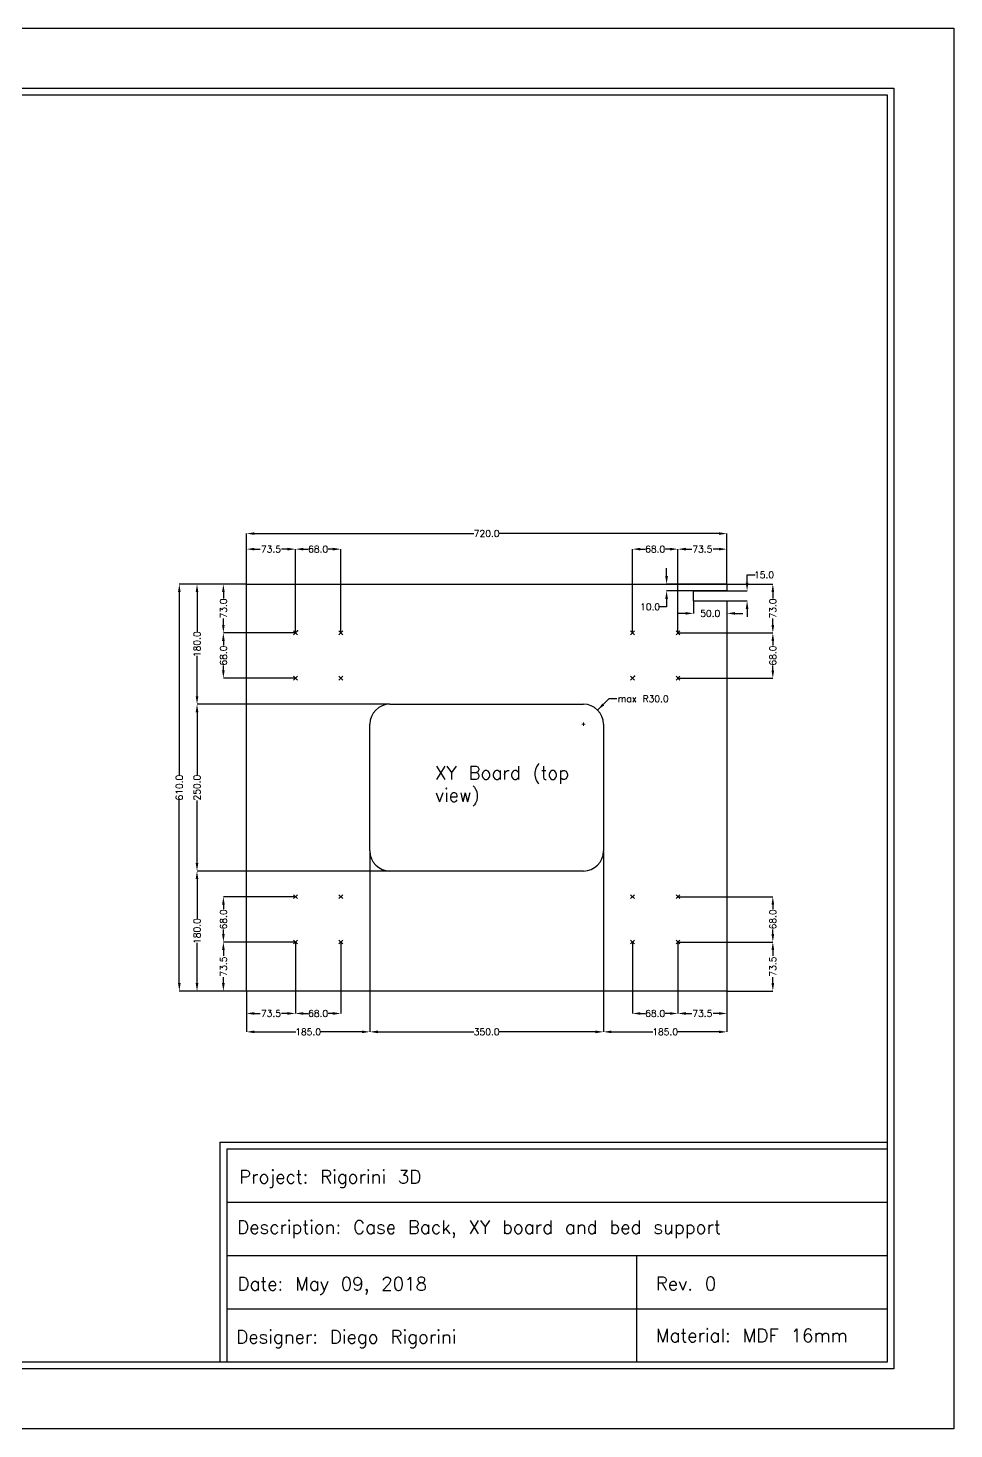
# Model space of a CAD drawing. Header units: millimetres. Extents: x -4601 to 5059, y -189 to 3749.
# Drawn here: x 3672 to 5059, y 1649 to 3749 of the extents above; entities that cross this region are included whole.
import ezdxf

# ---------------------------------------------------------------- set-up
doc = ezdxf.new("R2010")
doc.units = ezdxf.units.MM
doc.layers.get('0').update_dxf_attribs({"lineweight": 25})
doc.layers.add('DIMENSION', color=150, linetype='Continuous', lineweight=9)
doc.layers.add('NoPrint', color=3, linetype='Continuous', plot=False)
doc.layers.add('Wood Screw Points', color=1, linetype='Continuous')
doc.styles.get("Standard").update_dxf_attribs({"font": 'txt.shx', "height": 10})
doc.dimstyles.get("Standard").update_dxf_attribs({"dimscale": 100, "dimtxt": 12, "dimasz": 12, "dimexe": 0, "dimexo": 0.5, "dimgap": 1, "dimtad": 0, "dimtoh": 1, "dimdec": 1, "dimzin": 0, "dimdsep": 46, "dimtxsty": 'Standard', "dimcen": 2.5, "dimadec": 0, "dimazin": 0, "dimtfac": 1, "dimtdec": 4, "dimtofl": 0, "dimtmove": 0, "dimatfit": 3, "dimfxl": 1, "dimtolj": 1, "dimtzin": 0, "dimarcsym": 0})

# ---------------------------------------------------------------- blocks, each defined once
blk = doc.blocks.new('*D91')
at = {"layer": 'Defpoints', "color": 0}
for p in [(4525.1, 2726.2), (4503.9, 2705)]:
    blk.add_point(p, dxfattribs=at)
at = {"layer": 'DIMENSION', "color": 0, "lineweight": -2}
for p in [(4525.1, 2726.2), (4554.1, 2743.2)]:
    blk.add_line(p, (4542.1, 2743.2), dxfattribs=at)
at = {"layer": 'DIMENSION', "color": 0}
for p, q in [((4501.4, 2705), (4506.4, 2705)), ((4503.9, 2702.5), (4503.9, 2707.5))]:
    blk.add_line(p, q, dxfattribs=at)
blk.add_solid([(4532.2, 2736.1), (4535, 2733.3), (4525.1, 2726.2)], dxfattribs=at)
at = {"layer": 'DIMENSION', "color": 0, "insert": (4593.5, 2743.2), "char_height": 10, "attachment_point": 5}
blk.add_mtext('\\A1;max R30.0', dxfattribs=at)
blk = doc.blocks.new('_None')
blk = doc.blocks.new('*D93')
at = {"layer": 'Defpoints', "color": 0}
for p in [(3898.4, 2915), (3998.9, 2915), (3998.9, 2305)]:
    blk.add_point(p, dxfattribs=at)
at = {"layer": 'DIMENSION', "color": 0, "lineweight": -2}
for p, q in [((3998.4, 2915), (3898.4, 2915)), ((3898.4, 2903), (3898.4, 2627.7)), ((3898.4, 2317), (3898.4, 2592.4)), ((3998.4, 2305), (3898.4, 2305))]:
    blk.add_line(p, q, dxfattribs=at)
at = {"layer": 'DIMENSION', "color": 0}
for points in [[(3900.4, 2903), (3896.4, 2903), (3898.4, 2915)], [(3896.4, 2317), (3900.4, 2317), (3898.4, 2305)]]:
    blk.add_solid(points, dxfattribs=at)
at = {"layer": 'DIMENSION', "color": 0, "insert": (3898.4, 2610), "char_height": 10, "attachment_point": 5, "rotation": 90}
blk.add_mtext('\\A1;610.0', dxfattribs=at)
blk = doc.blocks.new('*D95')
at = {"layer": 'Defpoints', "color": 0}
for p in [(4718.9, 2990.8), (3998.9, 2915), (4718.9, 2915)]:
    blk.add_point(p, dxfattribs=at)
at = {"layer": 'DIMENSION', "color": 0, "lineweight": -2}
for p, q in [((3998.9, 2915.5), (3998.9, 2990.8)), ((4010.9, 2990.8), (4339.6, 2990.8)), ((4706.9, 2990.8), (4378.3, 2990.8)), ((4718.9, 2915.5), (4718.9, 2990.8))]:
    blk.add_line(p, q, dxfattribs=at)
at = {"layer": 'DIMENSION', "color": 0}
for points in [[(4010.9, 2992.8), (4010.9, 2988.8), (3998.9, 2990.8)], [(4706.9, 2988.8), (4706.9, 2992.8), (4718.9, 2990.8)]]:
    blk.add_solid(points, dxfattribs=at)
at = {"layer": 'DIMENSION', "color": 0, "insert": (4358.9, 2990.8), "char_height": 10, "attachment_point": 5}
blk.add_mtext('\\A1;720.0', dxfattribs=at)
blk = doc.blocks.new('*D102')
at = {"layer": 'Defpoints', "color": 0}
for p in [(3924.9, 2485), (4213.9, 2485), (3998.9, 2305)]:
    blk.add_point(p, dxfattribs=at)
at = {"layer": 'DIMENSION', "color": 0, "lineweight": -2}
for p, q in [((4213.4, 2485), (3924.9, 2485)), ((3924.9, 2473), (3924.9, 2412.7)), ((3924.9, 2317), (3924.9, 2377.4)), ((3998.4, 2305), (3924.9, 2305))]:
    blk.add_line(p, q, dxfattribs=at)
at = {"layer": 'DIMENSION', "color": 0}
for points in [[(3926.9, 2473), (3922.9, 2473), (3924.9, 2485)], [(3922.9, 2317), (3926.9, 2317), (3924.9, 2305)]]:
    blk.add_solid(points, dxfattribs=at)
at = {"layer": 'DIMENSION', "color": 0, "insert": (3924.9, 2395), "char_height": 10, "attachment_point": 5, "rotation": 90}
blk.add_mtext('\\A1;180.0', dxfattribs=at)
blk = doc.blocks.new('*D103')
at = {"layer": 'Defpoints', "color": 0}
for p in [(3924.9, 2735), (4213.9, 2735), (4213.9, 2485)]:
    blk.add_point(p, dxfattribs=at)
at = {"layer": 'DIMENSION', "color": 0, "lineweight": -2}
for p, q in [((4213.4, 2735), (3924.9, 2735)), ((3924.9, 2723), (3924.9, 2629.4)), ((3924.9, 2497), (3924.9, 2590.7)), ((4213.4, 2485), (3924.9, 2485))]:
    blk.add_line(p, q, dxfattribs=at)
at = {"layer": 'DIMENSION', "color": 0}
for points in [[(3926.9, 2723), (3922.9, 2723), (3924.9, 2735)], [(3922.9, 2497), (3926.9, 2497), (3924.9, 2485)]]:
    blk.add_solid(points, dxfattribs=at)
at = {"layer": 'DIMENSION', "color": 0, "insert": (3924.9, 2610), "char_height": 10, "attachment_point": 5, "rotation": 90}
blk.add_mtext('\\A1;250.0', dxfattribs=at)
blk = doc.blocks.new('*D104')
at = {"layer": 'Defpoints', "color": 0}
for p in [(3924.9, 2915), (3998.9, 2915), (4213.4, 2735)]:
    blk.add_point(p, dxfattribs=at)
at = {"layer": 'DIMENSION', "color": 0, "lineweight": -2}
for p, q in [((3998.4, 2915), (3924.9, 2915)), ((3924.9, 2903), (3924.9, 2842.7)), ((3924.9, 2747), (3924.9, 2807.4)), ((4212.9, 2735), (3924.9, 2735))]:
    blk.add_line(p, q, dxfattribs=at)
at = {"layer": 'DIMENSION', "color": 0}
for points in [[(3926.9, 2903), (3922.9, 2903), (3924.9, 2915)], [(3922.9, 2747), (3926.9, 2747), (3924.9, 2735)]]:
    blk.add_solid(points, dxfattribs=at)
at = {"layer": 'DIMENSION', "color": 0, "insert": (3924.9, 2825), "char_height": 10, "attachment_point": 5, "rotation": 90}
blk.add_mtext('\\A1;180.0', dxfattribs=at)
blk = doc.blocks.new('*D106')
at = {"layer": 'Defpoints', "color": 0}
for p in [(4183.9, 2515), (3998.9, 2305), (4183.9, 2243.9)]:
    blk.add_point(p, dxfattribs=at)
at = {"layer": 'DIMENSION', "color": 0, "lineweight": -2}
for p, q in [((4183.9, 2514.5), (4183.9, 2243.9)), ((3998.9, 2304.5), (3998.9, 2243.9)), ((4010.9, 2243.9), (4072.9, 2243.9)), ((4171.9, 2243.9), (4109.9, 2243.9))]:
    blk.add_line(p, q, dxfattribs=at)
at = {"layer": 'DIMENSION', "color": 0}
for points in [[(4010.9, 2245.9), (4010.9, 2241.9), (3998.9, 2243.9)], [(4171.9, 2241.9), (4171.9, 2245.9), (4183.9, 2243.9)]]:
    blk.add_solid(points, dxfattribs=at)
at = {"layer": 'DIMENSION', "color": 0, "insert": (4091.4, 2243.9), "char_height": 10, "attachment_point": 5}
blk.add_mtext('\\A1;185.0', dxfattribs=at)
blk = doc.blocks.new('*D107')
at = {"layer": 'Defpoints', "color": 0}
for p in [(4183.9, 2514.5), (4533.9, 2514.5), (4533.9, 2243.9)]:
    blk.add_point(p, dxfattribs=at)
at = {"layer": 'DIMENSION', "color": 0, "lineweight": -2}
for p, q in [((4183.9, 2514), (4183.9, 2243.9)), ((4533.9, 2514), (4533.9, 2243.9)), ((4195.9, 2243.9), (4339.6, 2243.9)), ((4521.9, 2243.9), (4378.3, 2243.9))]:
    blk.add_line(p, q, dxfattribs=at)
at = {"layer": 'DIMENSION', "color": 0}
for points in [[(4195.9, 2245.9), (4195.9, 2241.9), (4183.9, 2243.9)], [(4521.9, 2241.9), (4521.9, 2245.9), (4533.9, 2243.9)]]:
    blk.add_solid(points, dxfattribs=at)
at = {"layer": 'DIMENSION', "color": 0, "insert": (4358.9, 2243.9), "char_height": 10, "attachment_point": 5}
blk.add_mtext('\\A1;350.0', dxfattribs=at)
blk = doc.blocks.new('*D108')
at = {"layer": 'Defpoints', "color": 0}
for p in [(4533.9, 2514), (4718.9, 2305), (4718.9, 2243.9)]:
    blk.add_point(p, dxfattribs=at)
at = {"layer": 'DIMENSION', "color": 0, "lineweight": -2}
for p, q in [((4533.9, 2513.5), (4533.9, 2243.9)), ((4718.9, 2304.5), (4718.9, 2243.9)), ((4545.9, 2243.9), (4607.9, 2243.9)), ((4706.9, 2243.9), (4644.9, 2243.9))]:
    blk.add_line(p, q, dxfattribs=at)
at = {"layer": 'DIMENSION', "color": 0}
for points in [[(4545.9, 2245.9), (4545.9, 2241.9), (4533.9, 2243.9)], [(4706.9, 2241.9), (4706.9, 2245.9), (4718.9, 2243.9)]]:
    blk.add_solid(points, dxfattribs=at)
at = {"layer": 'DIMENSION', "color": 0, "insert": (4626.4, 2243.9), "char_height": 10, "attachment_point": 5}
blk.add_mtext('\\A1;185.0', dxfattribs=at)
blk = doc.blocks.new('*D110')
at = {"layer": 'Defpoints', "color": 0}
for p in [(4719.4, 2915), (4645.4, 2842), (4787.7, 2842)]:
    blk.add_point(p, dxfattribs=at)
at = {"layer": 'DIMENSION', "color": 0, "lineweight": -2}
for p, q in [((4719.9, 2915), (4787.7, 2915)), ((4787.7, 2903), (4787.7, 2893.7)), ((4787.7, 2854), (4787.7, 2863.4)), ((4645.9, 2842), (4787.7, 2842))]:
    blk.add_line(p, q, dxfattribs=at)
at = {"layer": 'DIMENSION', "color": 0}
for points in [[(4789.7, 2903), (4785.7, 2903), (4787.7, 2915)], [(4785.7, 2854), (4789.7, 2854), (4787.7, 2842)]]:
    blk.add_solid(points, dxfattribs=at)
at = {"layer": 'DIMENSION', "color": 0, "insert": (4787.7, 2878.5), "char_height": 10, "attachment_point": 5, "rotation": 90}
blk.add_mtext('\\A1;73.0', dxfattribs=at)
blk = doc.blocks.new('*D111')
at = {"layer": 'Defpoints', "color": 0}
for p in [(4645.4, 2842), (4645.4, 2774), (4787.7, 2774)]:
    blk.add_point(p, dxfattribs=at)
at = {"layer": 'DIMENSION', "color": 0, "lineweight": -2}
for p, q in [((4645.9, 2842), (4787.7, 2842)), ((4787.7, 2830), (4787.7, 2823.2)), ((4645.9, 2774), (4787.7, 2774)), ((4787.7, 2786), (4787.7, 2792.9))]:
    blk.add_line(p, q, dxfattribs=at)
at = {"layer": 'DIMENSION', "color": 0}
for points in [[(4789.7, 2830), (4785.7, 2830), (4787.7, 2842)], [(4785.7, 2786), (4789.7, 2786), (4787.7, 2774)]]:
    blk.add_solid(points, dxfattribs=at)
at = {"layer": 'DIMENSION', "color": 0, "insert": (4787.7, 2808), "char_height": 10, "attachment_point": 5, "rotation": 90}
blk.add_mtext('\\A1;68.0', dxfattribs=at)
blk = doc.blocks.new('*D113')
at = {"layer": 'Defpoints', "color": 0}
for p in [(4645.4, 2967.5), (4718.9, 2915), (4645.4, 2842)]:
    blk.add_point(p, dxfattribs=at)
at = {"layer": 'DIMENSION', "color": 0, "lineweight": -2}
for p, q in [((4645.4, 2842.5), (4645.4, 2967.5)), ((4657.4, 2967.5), (4666.2, 2967.5)), ((4706.9, 2967.5), (4698.2, 2967.5)), ((4718.9, 2915.5), (4718.9, 2967.5))]:
    blk.add_line(p, q, dxfattribs=at)
at = {"layer": 'DIMENSION', "color": 0}
for points in [[(4657.4, 2969.5), (4657.4, 2965.5), (4645.4, 2967.5)], [(4706.9, 2965.5), (4706.9, 2969.5), (4718.9, 2967.5)]]:
    blk.add_solid(points, dxfattribs=at)
at = {"layer": 'DIMENSION', "color": 0, "insert": (4682.2, 2967.5), "char_height": 10, "attachment_point": 5}
blk.add_mtext('\\A1;73.5', dxfattribs=at)
blk = doc.blocks.new('*D115')
at = {"layer": 'Defpoints', "color": 0}
for p in [(4577.4, 2967.5), (4577.4, 2842), (4645.4, 2842)]:
    blk.add_point(p, dxfattribs=at)
at = {"layer": 'DIMENSION', "color": 0, "lineweight": -2}
for p, q in [((4577.4, 2842.5), (4577.4, 2967.5)), ((4589.4, 2967.5), (4596.3, 2967.5)), ((4633.4, 2967.5), (4626.6, 2967.5)), ((4645.4, 2842.5), (4645.4, 2967.5))]:
    blk.add_line(p, q, dxfattribs=at)
at = {"layer": 'DIMENSION', "color": 0}
for points in [[(4589.4, 2969.5), (4589.4, 2965.5), (4577.4, 2967.5)], [(4633.4, 2965.5), (4633.4, 2969.5), (4645.4, 2967.5)]]:
    blk.add_solid(points, dxfattribs=at)
at = {"layer": 'DIMENSION', "color": 0, "insert": (4611.4, 2967.5), "char_height": 10, "attachment_point": 5}
blk.add_mtext('\\A1;68.0', dxfattribs=at)
blk = doc.blocks.new('*D117')
at = {"layer": 'Defpoints', "color": 0}
for p in [(4072.4, 2967.5), (3998.9, 2915), (4072.4, 2842)]:
    blk.add_point(p, dxfattribs=at)
at = {"layer": 'DIMENSION', "color": 0, "lineweight": -2}
for p, q in [((3998.9, 2915.5), (3998.9, 2967.5)), ((4010.9, 2967.5), (4019.7, 2967.5)), ((4060.4, 2967.5), (4051.7, 2967.5)), ((4072.4, 2842.5), (4072.4, 2967.5))]:
    blk.add_line(p, q, dxfattribs=at)
at = {"layer": 'DIMENSION', "color": 0}
for points in [[(4010.9, 2969.5), (4010.9, 2965.5), (3998.9, 2967.5)], [(4060.4, 2965.5), (4060.4, 2969.5), (4072.4, 2967.5)]]:
    blk.add_solid(points, dxfattribs=at)
at = {"layer": 'DIMENSION', "color": 0, "insert": (4035.7, 2967.5), "char_height": 10, "attachment_point": 5}
blk.add_mtext('\\A1;73.5', dxfattribs=at)
blk = doc.blocks.new('*D118')
at = {"layer": 'Defpoints', "color": 0}
for p in [(4140.4, 2967.5), (4072.4, 2842), (4140.4, 2842)]:
    blk.add_point(p, dxfattribs=at)
at = {"layer": 'DIMENSION', "color": 0, "lineweight": -2}
for p, q in [((4072.4, 2842.5), (4072.4, 2967.5)), ((4084.4, 2967.5), (4091.3, 2967.5)), ((4128.4, 2967.5), (4121.6, 2967.5)), ((4140.4, 2842.5), (4140.4, 2967.5))]:
    blk.add_line(p, q, dxfattribs=at)
at = {"layer": 'DIMENSION', "color": 0}
for points in [[(4084.4, 2969.5), (4084.4, 2965.5), (4072.4, 2967.5)], [(4128.4, 2965.5), (4128.4, 2969.5), (4140.4, 2967.5)]]:
    blk.add_solid(points, dxfattribs=at)
at = {"layer": 'DIMENSION', "color": 0, "insert": (4106.4, 2967.5), "char_height": 10, "attachment_point": 5}
blk.add_mtext('\\A1;68.0', dxfattribs=at)
blk = doc.blocks.new('*D120')
at = {"layer": 'Defpoints', "color": 0}
for p in [(3998.9, 2915), (3964.4, 2842), (4072.4, 2842)]:
    blk.add_point(p, dxfattribs=at)
at = {"layer": 'DIMENSION', "color": 0, "lineweight": -2}
for p, q in [((3998.4, 2915), (3964.4, 2915)), ((3964.4, 2903), (3964.4, 2893.7)), ((3964.4, 2854), (3964.4, 2863.4)), ((4071.9, 2842), (3964.4, 2842))]:
    blk.add_line(p, q, dxfattribs=at)
at = {"layer": 'DIMENSION', "color": 0}
for points in [[(3966.4, 2903), (3962.4, 2903), (3964.4, 2915)], [(3962.4, 2854), (3966.4, 2854), (3964.4, 2842)]]:
    blk.add_solid(points, dxfattribs=at)
at = {"layer": 'DIMENSION', "color": 0, "insert": (3964.4, 2878.5), "char_height": 10, "attachment_point": 5, "rotation": 90}
blk.add_mtext('\\A1;73.0', dxfattribs=at)
blk = doc.blocks.new('*D121')
at = {"layer": 'Defpoints', "color": 0}
for p in [(4072.4, 2842), (3964.4, 2774), (4072.4, 2774)]:
    blk.add_point(p, dxfattribs=at)
at = {"layer": 'DIMENSION', "color": 0, "lineweight": -2}
for p, q in [((4071.9, 2842), (3964.4, 2842)), ((3964.4, 2830), (3964.4, 2823.2)), ((3964.4, 2786), (3964.4, 2792.9)), ((4071.9, 2774), (3964.4, 2774))]:
    blk.add_line(p, q, dxfattribs=at)
at = {"layer": 'DIMENSION', "color": 0}
for points in [[(3966.4, 2830), (3962.4, 2830), (3964.4, 2842)], [(3962.4, 2786), (3966.4, 2786), (3964.4, 2774)]]:
    blk.add_solid(points, dxfattribs=at)
at = {"layer": 'DIMENSION', "color": 0, "insert": (3964.4, 2808), "char_height": 10, "attachment_point": 5, "rotation": 90}
blk.add_mtext('\\A1;68.0', dxfattribs=at)
blk = doc.blocks.new('*D124')
at = {"layer": 'Defpoints', "color": 0}
for p in [(4645.4, 2378.5), (4787.7, 2378.5), (4718.9, 2305)]:
    blk.add_point(p, dxfattribs=at)
at = {"layer": 'DIMENSION', "color": 0, "lineweight": -2}
for p, q in [((4645.9, 2378.5), (4787.7, 2378.5)), ((4787.7, 2366.5), (4787.7, 2357.8)), ((4787.7, 2317), (4787.7, 2325.8)), ((4719.4, 2305), (4787.7, 2305))]:
    blk.add_line(p, q, dxfattribs=at)
at = {"layer": 'DIMENSION', "color": 0}
for points in [[(4789.7, 2366.5), (4785.7, 2366.5), (4787.7, 2378.5)], [(4785.7, 2317), (4789.7, 2317), (4787.7, 2305)]]:
    blk.add_solid(points, dxfattribs=at)
at = {"layer": 'DIMENSION', "color": 0, "insert": (4787.7, 2341.8), "char_height": 10, "attachment_point": 5, "rotation": 90}
blk.add_mtext('\\A1;73.5', dxfattribs=at)
blk = doc.blocks.new('*D125')
at = {"layer": 'Defpoints', "color": 0}
for p in [(4645.4, 2446.5), (4787.7, 2446.5), (4645.4, 2378.5)]:
    blk.add_point(p, dxfattribs=at)
at = {"layer": 'DIMENSION', "color": 0, "lineweight": -2}
for p, q in [((4645.9, 2446.5), (4787.7, 2446.5)), ((4787.7, 2434.5), (4787.7, 2427.7)), ((4787.7, 2390.5), (4787.7, 2397.4)), ((4645.9, 2378.5), (4787.7, 2378.5))]:
    blk.add_line(p, q, dxfattribs=at)
at = {"layer": 'DIMENSION', "color": 0}
for points in [[(4789.7, 2434.5), (4785.7, 2434.5), (4787.7, 2446.5)], [(4785.7, 2390.5), (4789.7, 2390.5), (4787.7, 2378.5)]]:
    blk.add_solid(points, dxfattribs=at)
at = {"layer": 'DIMENSION', "color": 0, "insert": (4787.7, 2412.5), "char_height": 10, "attachment_point": 5, "rotation": 90}
blk.add_mtext('\\A1;68.0', dxfattribs=at)
blk = doc.blocks.new('*D127')
at = {"layer": 'Defpoints', "color": 0}
for p in [(4645.4, 2378.5), (4718.9, 2305), (4645.4, 2271.5)]:
    blk.add_point(p, dxfattribs=at)
at = {"layer": 'DIMENSION', "color": 0, "lineweight": -2}
for p, q in [((4645.4, 2378), (4645.4, 2271.5)), ((4718.9, 2304.5), (4718.9, 2271.5)), ((4657.4, 2271.5), (4666.2, 2271.5)), ((4706.9, 2271.5), (4698.2, 2271.5))]:
    blk.add_line(p, q, dxfattribs=at)
at = {"layer": 'DIMENSION', "color": 0}
for points in [[(4657.4, 2273.5), (4657.4, 2269.5), (4645.4, 2271.5)], [(4706.9, 2269.5), (4706.9, 2273.5), (4718.9, 2271.5)]]:
    blk.add_solid(points, dxfattribs=at)
at = {"layer": 'DIMENSION', "color": 0, "insert": (4682.2, 2271.5), "char_height": 10, "attachment_point": 5}
blk.add_mtext('\\A1;73.5', dxfattribs=at)
blk = doc.blocks.new('*D128')
at = {"layer": 'Defpoints', "color": 0}
for p in [(4577.4, 2378.5), (4645.4, 2378.5), (4577.4, 2271.5)]:
    blk.add_point(p, dxfattribs=at)
at = {"layer": 'DIMENSION', "color": 0, "lineweight": -2}
for p, q in [((4577.4, 2378), (4577.4, 2271.5)), ((4645.4, 2378), (4645.4, 2271.5)), ((4589.4, 2271.5), (4596.3, 2271.5)), ((4633.4, 2271.5), (4626.6, 2271.5))]:
    blk.add_line(p, q, dxfattribs=at)
at = {"layer": 'DIMENSION', "color": 0}
for points in [[(4589.4, 2273.5), (4589.4, 2269.5), (4577.4, 2271.5)], [(4633.4, 2269.5), (4633.4, 2273.5), (4645.4, 2271.5)]]:
    blk.add_solid(points, dxfattribs=at)
at = {"layer": 'DIMENSION', "color": 0, "insert": (4611.4, 2271.5), "char_height": 10, "attachment_point": 5}
blk.add_mtext('\\A1;68.0', dxfattribs=at)
blk = doc.blocks.new('*D130')
at = {"layer": 'Defpoints', "color": 0}
for p in [(4072.4, 2378.5), (4140.4, 2378.5), (4072.4, 2271.5)]:
    blk.add_point(p, dxfattribs=at)
at = {"layer": 'DIMENSION', "color": 0, "lineweight": -2}
for p, q in [((4072.4, 2378), (4072.4, 2271.5)), ((4140.4, 2378), (4140.4, 2271.5)), ((4084.4, 2271.5), (4091.3, 2271.5)), ((4128.4, 2271.5), (4121.6, 2271.5))]:
    blk.add_line(p, q, dxfattribs=at)
at = {"layer": 'DIMENSION', "color": 0}
for points in [[(4084.4, 2273.5), (4084.4, 2269.5), (4072.4, 2271.5)], [(4128.4, 2269.5), (4128.4, 2273.5), (4140.4, 2271.5)]]:
    blk.add_solid(points, dxfattribs=at)
at = {"layer": 'DIMENSION', "color": 0, "insert": (4106.4, 2271.5), "char_height": 10, "attachment_point": 5}
blk.add_mtext('\\A1;68.0', dxfattribs=at)
blk = doc.blocks.new('*D131')
at = {"layer": 'Defpoints', "color": 0}
for p in [(4072.4, 2378.5), (3998.9, 2305), (3998.9, 2271.5)]:
    blk.add_point(p, dxfattribs=at)
at = {"layer": 'DIMENSION', "color": 0, "lineweight": -2}
for p, q in [((4072.4, 2378), (4072.4, 2271.5)), ((3998.9, 2304.5), (3998.9, 2271.5)), ((4010.9, 2271.5), (4019.7, 2271.5)), ((4060.4, 2271.5), (4051.7, 2271.5))]:
    blk.add_line(p, q, dxfattribs=at)
at = {"layer": 'DIMENSION', "color": 0}
for points in [[(4010.9, 2273.5), (4010.9, 2269.5), (3998.9, 2271.5)], [(4060.4, 2269.5), (4060.4, 2273.5), (4072.4, 2271.5)]]:
    blk.add_solid(points, dxfattribs=at)
at = {"layer": 'DIMENSION', "color": 0, "insert": (4035.7, 2271.5), "char_height": 10, "attachment_point": 5}
blk.add_mtext('\\A1;73.5', dxfattribs=at)
blk = doc.blocks.new('*D134')
at = {"layer": 'Defpoints', "color": 0}
for p in [(3964.4, 2378.5), (4072.4, 2378.5), (3998.9, 2305)]:
    blk.add_point(p, dxfattribs=at)
at = {"layer": 'DIMENSION', "color": 0, "lineweight": -2}
for p, q in [((4071.9, 2378.5), (3964.4, 2378.5)), ((3964.4, 2366.5), (3964.4, 2357.8)), ((3964.4, 2317), (3964.4, 2325.8)), ((3998.4, 2305), (3964.4, 2305))]:
    blk.add_line(p, q, dxfattribs=at)
at = {"layer": 'DIMENSION', "color": 0}
for points in [[(3966.4, 2366.5), (3962.4, 2366.5), (3964.4, 2378.5)], [(3962.4, 2317), (3966.4, 2317), (3964.4, 2305)]]:
    blk.add_solid(points, dxfattribs=at)
at = {"layer": 'DIMENSION', "color": 0, "insert": (3964.4, 2341.8), "char_height": 10, "attachment_point": 5, "rotation": 90}
blk.add_mtext('\\A1;73.5', dxfattribs=at)
blk = doc.blocks.new('*D135')
at = {"layer": 'Defpoints', "color": 0}
for p in [(3964.4, 2446.5), (4072.4, 2446.5), (4072.4, 2378.5)]:
    blk.add_point(p, dxfattribs=at)
at = {"layer": 'DIMENSION', "color": 0, "lineweight": -2}
for p, q in [((4071.9, 2446.5), (3964.4, 2446.5)), ((3964.4, 2434.5), (3964.4, 2427.7)), ((3964.4, 2390.5), (3964.4, 2397.4)), ((4071.9, 2378.5), (3964.4, 2378.5))]:
    blk.add_line(p, q, dxfattribs=at)
at = {"layer": 'DIMENSION', "color": 0}
for points in [[(3966.4, 2434.5), (3962.4, 2434.5), (3964.4, 2446.5)], [(3962.4, 2390.5), (3966.4, 2390.5), (3964.4, 2378.5)]]:
    blk.add_solid(points, dxfattribs=at)
at = {"layer": 'DIMENSION', "color": 0, "insert": (3964.4, 2412.5), "char_height": 10, "attachment_point": 5, "rotation": 90}
blk.add_mtext('\\A1;68.0', dxfattribs=at)
blk = doc.blocks.new('*D290')
at = {"layer": 'Defpoints', "color": 0}
for p in [(4668.9, 2905), (4749.1, 2905), (4668.9, 2890)]:
    blk.add_point(p, dxfattribs=at)
at = {"layer": 'DIMENSION', "color": 0, "lineweight": -2}
for p, q in [((4749.1, 2929), (4761.1, 2929)), ((4749.1, 2917), (4749.1, 2929)), ((4669.4, 2905), (4749.1, 2905)), ((4669.4, 2890), (4749.1, 2890)), ((4749.1, 2878), (4749.1, 2866))]:
    blk.add_line(p, q, dxfattribs=at)
at = {"layer": 'DIMENSION', "color": 0}
for points in [[(4747.1, 2917), (4751.1, 2917), (4749.1, 2905)], [(4751.1, 2878), (4747.1, 2878), (4749.1, 2890)]]:
    blk.add_solid(points, dxfattribs=at)
at = {"layer": 'DIMENSION', "color": 0, "insert": (4774.6, 2929), "char_height": 10, "attachment_point": 5}
blk.add_mtext('\\A1;15.0', dxfattribs=at)
blk = doc.blocks.new('*D292')
at = {"layer": 'Defpoints', "color": 0}
for p in [(4628.5, 2905), (4718.9, 2915), (4718.9, 2905)]:
    blk.add_point(p, dxfattribs=at)
at = {"layer": 'DIMENSION', "color": 0, "lineweight": -2}
for p, q in [((4628.5, 2927), (4628.5, 2939)), ((4718.4, 2915), (4628.5, 2915)), ((4718.4, 2905), (4628.5, 2905)), ((4628.5, 2881), (4616.5, 2881)), ((4628.5, 2893), (4628.5, 2881))]:
    blk.add_line(p, q, dxfattribs=at)
at = {"layer": 'DIMENSION', "color": 0}
for points in [[(4626.5, 2927), (4630.5, 2927), (4628.5, 2915)], [(4630.5, 2893), (4626.5, 2893), (4628.5, 2905)]]:
    blk.add_solid(points, dxfattribs=at)
at = {"layer": 'DIMENSION', "color": 0, "insert": (4603.8, 2881), "char_height": 10, "attachment_point": 5}
blk.add_mtext('\\A1;10.0', dxfattribs=at)
blk = doc.blocks.new('*D296')
at = {"layer": 'Defpoints', "color": 0}
for p in [(4668.9, 2890), (4718.9, 2890), (4718.9, 2871.2)]:
    blk.add_point(p, dxfattribs=at)
at = {"layer": 'DIMENSION', "color": 0, "lineweight": -2}
for p, q in [((4668.9, 2889.5), (4668.9, 2871.2)), ((4718.9, 2889.5), (4718.9, 2871.2)), ((4656.9, 2871.2), (4644.9, 2871.2)), ((4730.9, 2871.2), (4742.9, 2871.2))]:
    blk.add_line(p, q, dxfattribs=at)
at = {"layer": 'DIMENSION', "color": 0}
for points in [[(4656.9, 2869.2), (4656.9, 2873.2), (4668.9, 2871.2)], [(4730.9, 2873.2), (4730.9, 2869.2), (4718.9, 2871.2)]]:
    blk.add_solid(points, dxfattribs=at)
at = {"layer": 'DIMENSION', "color": 0, "insert": (4693.9, 2871.2), "char_height": 10, "attachment_point": 5}
blk.add_mtext('\\A1;50.0', dxfattribs=at)

msp = doc.modelspace()

# ---------------------------------------------------------------- linework, layer by layer
for p, q in [((3998.94, 2305.02), (3998.94, 2915.02)), ((3998.94, 2915.02), (4718.94, 2915.02)), ((4668.94, 2890.02), (4668.94, 2905.02)), ((4668.94, 2905.02), (4718.94, 2905.02)), ((4718.94, 2915.02), (4718.94, 2905.02)), ((4668.94, 2890.02), (4718.94, 2890.02)), ((4718.94, 2890.02), (4718.94, 2305.02)), ((4213.94, 2735.02), (4503.94, 2735.02)), ((4183.94, 2515.02), (4183.94, 2705.02)), ((4533.94, 2705.02), (4533.94, 2515.02)), ((4503.94, 2485.02), (4213.94, 2485.02)), ((4718.94, 2305.02), (3998.94, 2305.02)), ((3959.33, 2078.63), (4959.12, 2078.63)), ((3959.33, 2078.63), (3959.33, 1748.63)), ((3969.33, 2068.63), (4959.12, 2068.63)), ((3969.33, 2068.63), (3969.33, 1748.63)), ((3969.33, 1988.63), (4959.12, 1988.63)), ((3969.33, 1908.63), (4959.12, 1908.63)), ((4583.6, 1908.63), (4583.6, 1748.63)), ((3969.33, 1828.63), (4959.12, 1828.63))]:
    msp.add_line(p, q)
for points in [[(4969.12, 3658.63), (4969.12, 1738.63), (2179.12, 1738.63), (2179.12, 3658.63)], [(4959.12, 3648.63), (4959.12, 1748.63), (2189.12, 1748.63), (2189.12, 3648.63)]]:
    msp.add_lwpolyline(points, close=True)
for centre, start, end in [((4213.94, 2705.02), 90, 180), ((4503.94, 2705.02), 0, 90), ((4213.94, 2515.02), 180, 270), ((4503.94, 2515.02), 270, 360)]:
    msp.add_arc(centre, 30, start, end)
for p in [(4075.26, 2844.85), (4140.44, 2842.02), (4577.44, 2842.02), (4645.44, 2842.02), (4072.44, 2774.02), (4140.44, 2774.02), (4580.26, 2776.85), (4645.44, 2774.02), (4072.44, 2446.52), (4140.44, 2446.52), (4577.44, 2446.52), (4645.44, 2446.52), (4072.44, 2378.52), (4140.44, 2378.52), (4577.44, 2378.52), (4645.44, 2378.52)]:
    msp.add_point(p)
at = {"layer": 'NoPrint'}
msp.add_lwpolyline([(5059.12, 3748.63), (5059.12, 1648.63), (2089.12, 1648.63), (2089.12, 3748.63)], close=True, dxfattribs=at)
at = {"layer": 'Wood Screw Points'}
for p, q in [((4069.61, 2839.19), (4075.26, 2844.85)), ((4069.61, 2844.85), (4075.26, 2839.19)), ((4137.61, 2839.19), (4143.26, 2844.85)), ((4137.61, 2844.85), (4143.26, 2839.19)), ((4574.61, 2839.19), (4580.26, 2844.85)), ((4574.61, 2844.85), (4580.26, 2839.19)), ((4642.61, 2839.19), (4648.26, 2844.85)), ((4642.61, 2844.85), (4648.26, 2839.19)), ((4069.61, 2771.19), (4075.26, 2776.85)), ((4069.61, 2776.85), (4075.26, 2771.19)), ((4137.61, 2771.19), (4143.26, 2776.85)), ((4137.61, 2776.85), (4143.26, 2771.19)), ((4574.61, 2771.19), (4580.26, 2776.85)), ((4574.61, 2776.85), (4580.26, 2771.19)), ((4642.61, 2771.19), (4648.26, 2776.85)), ((4642.61, 2776.85), (4648.26, 2771.19)), ((4069.61, 2443.69), (4075.26, 2449.35)), ((4069.61, 2449.35), (4075.26, 2443.69)), ((4137.61, 2443.69), (4143.26, 2449.35)), ((4137.61, 2449.35), (4143.26, 2443.69)), ((4574.61, 2443.69), (4580.26, 2449.35)), ((4574.61, 2449.35), (4580.26, 2443.69)), ((4642.61, 2443.69), (4648.26, 2449.35)), ((4642.61, 2449.35), (4648.26, 2443.69)), ((4069.61, 2375.69), (4075.26, 2381.35)), ((4069.61, 2381.35), (4075.26, 2375.69)), ((4137.61, 2375.69), (4143.26, 2381.35)), ((4137.61, 2381.35), (4143.26, 2375.69)), ((4574.61, 2375.69), (4580.26, 2381.35)), ((4574.61, 2381.35), (4580.26, 2375.69)), ((4642.61, 2375.69), (4648.26, 2381.35)), ((4642.61, 2381.35), (4648.26, 2375.69))]:
    msp.add_line(p, q, dxfattribs=at)

# ---------------------------------------------------------------- texts
at = {"attachment_point": 1}
for s, insert, char_height, width in [('{\\H2x;XY Board (top view)}', (4281.41, 2642.15), 10, 227.8125), ('Project: Rigorini 3D', (3987.95, 2036.55), 20, 2725.722), ('Description: Case Back, XY board and bed support', (3984.98, 1961.19), 20, 2725.722), ('Date: May 09, 2018', (3985.49, 1876.28), 20, 2725.722), ('Rev. 0', (4612.35, 1876.5), 20, 2725.722), ('Designer: Diego Rigorini', (3983.74, 1796.67), 20, 2725.722), ('Material: MDF 16mm', (4612.35, 1798.76), 20, 2725.722)]:
    msp.add_mtext(s, dxfattribs=dict(at, insert=insert, char_height=char_height, width=width))

# ---------------------------------------------------------------- dimensions: what is measured, and where the dimension line sits
at = {"layer": 'DIMENSION'}
for base, p1, p2, picture, middle in [((4718.94, 2990.77), (3998.94, 2915.02), (4718.94, 2915.02), '*D95', (4358.94, 2990.77)), ((4072.44, 2967.45), (3998.94, 2915.02), (4072.44, 2842.02), '*D117', (4035.69, 2967.45)), ((4140.44, 2967.45), (4072.44, 2842.02), (4140.44, 2842.02), '*D118', (4106.44, 2967.45)), ((4577.44, 2967.45), (4645.44, 2842.02), (4577.44, 2842.02), '*D115', (4611.44, 2967.45)), ((4645.44, 2967.45), (4718.94, 2915.02), (4645.44, 2842.02), '*D113', (4682.19, 2967.45)), ((4718.94, 2871.19), (4668.94, 2890.02), (4718.94, 2890.02), '*D296', (4693.94, 2871.19)), ((4183.94, 2243.9), (3998.94, 2305.02), (4183.94, 2515.02), '*D106', (4091.44, 2243.9)), ((4533.93, 2243.9), (4183.94, 2514.52), (4533.93, 2514.52), '*D107', (4358.93, 2243.9)), ((4718.94, 2243.9), (4533.93, 2514.02), (4718.94, 2305.02), '*D108', (4626.43, 2243.9)), ((3998.94, 2271.51), (4072.44, 2378.52), (3998.94, 2305.02), '*D131', (4035.69, 2271.51)), ((4072.44, 2271.51), (4140.44, 2378.52), (4072.44, 2378.52), '*D130', (4106.44, 2271.51)), ((4577.44, 2271.51), (4645.44, 2378.52), (4577.44, 2378.52), '*D128', (4611.44, 2271.51)), ((4645.44, 2271.51), (4718.94, 2305.02), (4645.44, 2378.52), '*D127', (4682.19, 2271.51))]:
    dim = msp.add_linear_dim(base=base, p1=p1, p2=p2, dimstyle='Standard', override={"dimscale": 1, "dimlfac": 1, "dimtxsty": 'Standard', "dimsah": 1, "dimtolj": 1}, dxfattribs=at)
    dim.commit()
    dim.dimension.update_dxf_attribs({"geometry": picture, "text_midpoint": middle})
for base, p1, p2, picture, middle in [((4628.48, 2905.02), (4718.94, 2915.02), (4718.94, 2905.02), '*D292', (4603.81, 2881.02)), ((4749.09, 2905.02), (4668.94, 2890.02), (4668.94, 2905.02), '*D290', (4774.59, 2929.02)), ((3924.85, 2915.02), (4213.44, 2735.02), (3998.94, 2915.02), '*D104', (3924.85, 2825.02)), ((3964.39, 2842.02), (3998.94, 2915.02), (4072.44, 2842.02), '*D120', (3964.39, 2878.52)), ((3964.39, 2774.02), (4072.44, 2842.02), (4072.44, 2774.02), '*D121', (3964.39, 2808.02)), ((4787.74, 2774.02), (4645.44, 2842.02), (4645.44, 2774.02), '*D111', (4787.74, 2808.02)), ((3924.85, 2735.02), (4213.94, 2485.02), (4213.94, 2735.02), '*D103', (3924.85, 2610.02)), ((3924.85, 2485.02), (3998.94, 2305.02), (4213.94, 2485.02), '*D102', (3924.85, 2395.02)), ((3964.39, 2446.52), (4072.44, 2378.52), (4072.44, 2446.52), '*D135', (3964.39, 2412.52)), ((4787.74, 2446.52), (4645.44, 2378.52), (4645.44, 2446.52), '*D125', (4787.74, 2412.52)), ((3964.39, 2378.52), (3998.94, 2305.02), (4072.44, 2378.52), '*D134', (3964.39, 2341.77)), ((4787.74, 2378.52), (4718.94, 2305.02), (4645.44, 2378.52), '*D124', (4787.74, 2341.77))]:
    dim = msp.add_linear_dim(base=base, p1=p1, p2=p2, angle=90, dimstyle='Standard', override={"dimscale": 1, "dimlfac": 1, "dimtxsty": 'Standard', "dimsah": 1, "dimtolj": 1}, dxfattribs=at)
    dim.commit()
    dim.dimension.update_dxf_attribs({"geometry": picture, "text_midpoint": middle})
for base, p1, p2, picture, middle in [((3898.45, 2915.02), (3998.94, 2305.02), (3998.94, 2915.02), '*D93', (3898.45, 2610.02)), ((4787.74, 2842.02), (4719.44, 2915.02), (4645.44, 2842.02), '*D110', (4787.74, 2878.52))]:
    dim = msp.add_linear_dim(base=base, p1=p1, p2=p2, angle=90, dimstyle='Standard', override={"dimscale": 1, "dimlfac": 1, "dimtxsty": 'Standard', "dimsah": 1, "dimtolj": 1}, dxfattribs=at)
    dim.commit()
    dim.dimension.update_dxf_attribs({"geometry": picture, "text_midpoint": middle, "dimtype": 160})
dim = msp.add_radius_dim(center=(4503.94, 2705.02), mpoint=(4525.15, 2726.23), text='max <>', dimstyle='Standard', override={"dimscale": 1, "dimlfac": 1, "dimtxsty": 'Standard', "dimblk1": 'None', "dimsah": 1, "dimse1": 0, "dimtmove": 1, "dimtolj": 1}, dxfattribs=at)
dim.commit()
dim.dimension.update_dxf_attribs({"geometry": '*D91', "text_midpoint": (4593.45, 2743.2)})

doc.saveas('drawing.dxf')
